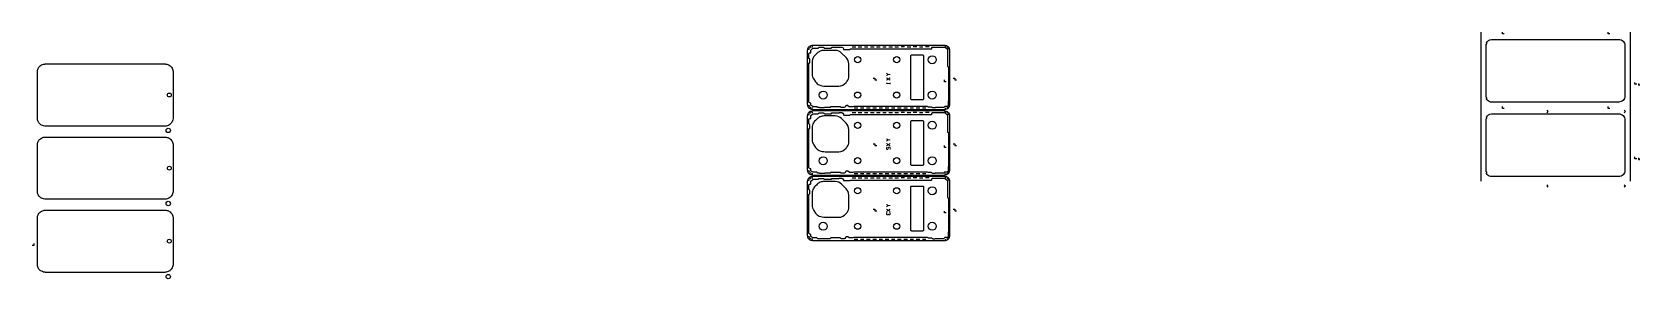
# Model space of a CAD drawing. Header units: millimetres. Extents: x 3604 to 5419, y 1411 to 1690.
import ezdxf

# ---------------------------------------------------------------- set-up
doc = ezdxf.new("R2010")
doc.units = ezdxf.units.MM
for name, color, linetype, lineweight in [('D201', 1, 'Continuous', 25), ('D202', 5, 'Continuous', 25), ('D203', 3, 'Continuous', 25), ('D401', 1, 'Continuous', 25), ('D402', 5, 'Continuous', 25), ('D403', 3, 'Continuous', 25), ('D601', 1, 'Continuous', 25), ('D602', 5, 'Continuous', 25)]:
    doc.layers.add(name, color=color, linetype=linetype, lineweight=lineweight)

msp = doc.modelspace()

# ---------------------------------------------------------------- linework, layer by layer
at = {"layer": 'D201', "color": 3, "linetype": 'Continuous'}
for centre, radius in [((3759, 1619), 2.17), ((3757.8, 1579), 2.52), ((3759, 1536.4), 2.17), ((3757.8, 1496.4), 2.52), ((3759, 1453.9), 2.17), ((3757.8, 1413.9), 2.52)]:
    msp.add_circle(centre, radius, dxfattribs=at)
at = {"layer": 'D202', "color": 3, "linetype": 'Continuous'}
for points in [[(3747.9, 1583.8), (3619.1, 1583.8, -0.037548), (3618.4, 1583.9, -0.05737), (3615.7, 1584.6, -0.055097), (3613.9, 1585.5, -0.057105), (3612.5, 1586.7, -0.132634), (3610.6, 1589.9), (3610.3, 1590.8), (3610.3, 1647.1), (3610.6, 1648, -0.132619), (3612.5, 1651.2, -0.086301), (3614.8, 1652.9, -0.054957), (3616.9, 1653.7, -0.028563), (3618.4, 1654, -0.037544), (3619.1, 1654.1), (3753.7, 1654.1, -0.019601), (3754.1, 1654.1, -0.004228), (3754.4, 1654.1, -0.007205), (3754.8, 1654, -0.012276), (3755.5, 1653.9, -0.040572), (3757.2, 1653.5, -0.046727), (3758.8, 1652.7, -0.073186), (3760.8, 1651.2, -0.062683), (3762.1, 1649.4, -0.059546), (3763, 1647.1, -0.017794), (3763.2, 1646.3, -0.049115), (3763.3, 1645.4), (3763.3, 1592.5), (3763.3, 1592.4)], [(3747.9, 1501.3), (3619.1, 1501.3, -0.037548), (3618.4, 1501.3, -0.05737), (3615.7, 1502, -0.055097), (3613.9, 1503, -0.057105), (3612.5, 1504.2, -0.132634), (3610.6, 1507.4), (3610.3, 1508.3), (3610.3, 1564.5), (3610.6, 1565.5, -0.132619), (3612.5, 1568.6, -0.086301), (3614.8, 1570.4, -0.054957), (3616.9, 1571.2, -0.028563), (3618.4, 1571.5, -0.037544), (3619.1, 1571.5), (3753.7, 1571.5, -0.019601), (3754.1, 1571.5, -0.004228), (3754.4, 1571.5, -0.007205), (3754.8, 1571.5, -0.012276), (3755.5, 1571.4, -0.040572), (3757.2, 1570.9, -0.046727), (3758.8, 1570.2, -0.073186), (3760.8, 1568.6, -0.062683), (3762.1, 1566.8, -0.059546), (3763, 1564.6, -0.017794), (3763.2, 1563.8, -0.049115), (3763.3, 1562.8), (3763.3, 1510), (3763.3, 1509.8)], [(3747.9, 1418.7), (3619.1, 1418.7, -0.037548), (3618.4, 1418.8, -0.05737), (3615.7, 1419.5, -0.055097), (3613.9, 1420.4, -0.057105), (3612.5, 1421.6, -0.132634), (3610.6, 1424.8), (3610.3, 1425.7), (3610.3, 1482), (3610.6, 1482.9, -0.132619), (3612.5, 1486.1, -0.086301), (3614.8, 1487.8, -0.054957), (3616.9, 1488.6, -0.028563), (3618.4, 1488.9, -0.037544), (3619.1, 1489), (3753.7, 1489, -0.019601), (3754.1, 1489, -0.004228), (3754.4, 1489, -0.007205), (3754.8, 1488.9, -0.012276), (3755.5, 1488.8, -0.040572), (3757.2, 1488.4, -0.046727), (3758.8, 1487.6, -0.073186), (3760.8, 1486.1, -0.062683), (3762.1, 1484.3, -0.059546), (3763, 1482, -0.017794), (3763.2, 1481.2, -0.049115), (3763.3, 1480.3), (3763.3, 1427.4), (3763.3, 1427.3)]]:
    msp.add_lwpolyline(points, format="xyb", dxfattribs=at)
at = {"layer": 'D202', "color": 3}
msp.add_lwpolyline([(3606.2, 1451.1), (3606.2, 1449.1), (3604.2, 1449.1)], dxfattribs=at)
at = {"layer": 'D203', "color": 3, "linetype": 'Continuous'}
for points in [[(3763.3, 1592.4, -0.066545), (3762.7, 1589.9, -0.062725), (3761.6, 1587.8, -0.086462), (3759.5, 1585.7, -0.059371), (3757.6, 1584.6, -0.052495), (3755.5, 1584, -0.024171), (3754.1, 1583.8, -0.019604), (3753.7, 1583.8), (3750.4, 1583.8), (3747.9, 1583.8)], [(3763.3, 1509.8, -0.066545), (3762.7, 1507.3, -0.062725), (3761.6, 1505.2, -0.086462), (3759.5, 1503.1, -0.059371), (3757.6, 1502.1, -0.052495), (3755.5, 1501.5, -0.024171), (3754.1, 1501.3, -0.019604), (3753.7, 1501.3), (3750.4, 1501.3), (3747.9, 1501.3)], [(3763.3, 1427.3, -0.066545), (3762.7, 1424.8, -0.062725), (3761.6, 1422.7, -0.086462), (3759.5, 1420.6, -0.059371), (3757.6, 1419.5, -0.052495), (3755.5, 1418.9, -0.024171), (3754.1, 1418.7, -0.019604), (3753.7, 1418.7), (3750.4, 1418.7), (3747.9, 1418.7)]]:
    msp.add_lwpolyline(points, format="xyb", dxfattribs=at)
at = {"layer": 'D401', "color": 3}
for points in [[(4488.4, 1633.8, 0.140212), (4492.5, 1630.4, 0.101021), (4499.3, 1629), (4514.5, 1629, 0.232428), (4522.8, 1633.2, 0.018852), (4523.8, 1634.5, 0.158845), (4525.8, 1640.5), (4525.8, 1654.1, 0.198912), (4522.8, 1661.4), (4517.7, 1666.4, 0.198912), (4510.5, 1669.4), (4497.6, 1669.4, 0.100245), (4493.6, 1668.6, 0.069191), (4491, 1667, 0.024477), (4489.2, 1665.5, 0.030781), (4487.2, 1663.4, 0.038256), (4485.9, 1661.6, 0.136381), (4484.4, 1656.3), (4484.4, 1642.7, 0.153915), (4486.3, 1636.8)], [(4609.4, 1663.9), (4596.4, 1663.9, 0.414214), (4595.4, 1662.9), (4595.4, 1614.9, 0.414214), (4596.4, 1613.9), (4609.4, 1613.9, 0.414214), (4610.4, 1614.9), (4610.4, 1662.9, 0.414214)], [(4488.4, 1559.7, 0.140212), (4492.5, 1556.3, 0.101021), (4499.3, 1555), (4514.5, 1555, 0.232428), (4522.8, 1559.1, 0.018852), (4523.8, 1560.4, 0.158845), (4525.8, 1566.4), (4525.8, 1580, 0.198912), (4522.8, 1587.3), (4517.7, 1592.3, 0.198912), (4510.5, 1595.3), (4497.6, 1595.3, 0.100245), (4493.6, 1594.5, 0.069191), (4491, 1592.9, 0.024477), (4489.2, 1591.4, 0.030781), (4487.2, 1589.3, 0.038256), (4485.9, 1587.5, 0.136381), (4484.4, 1582.2), (4484.4, 1568.6, 0.153915), (4486.3, 1562.7)], [(4609.4, 1589.9), (4596.4, 1589.9, 0.414214), (4595.4, 1588.8), (4595.4, 1540.8, 0.414214), (4596.4, 1539.8), (4609.4, 1539.8, 0.414214), (4610.4, 1540.8), (4610.4, 1588.8, 0.414214)], [(4488.4, 1485.6, 0.140212), (4492.5, 1482.3, 0.101021), (4499.3, 1480.9), (4514.5, 1480.9, 0.232428), (4522.8, 1485, 0.018852), (4523.8, 1486.3, 0.158845), (4525.8, 1492.4), (4525.8, 1506, 0.198912), (4522.8, 1513.2), (4517.7, 1518.2, 0.198912), (4510.5, 1521.2), (4497.6, 1521.2, 0.100245), (4493.6, 1520.4, 0.069191), (4491, 1518.9, 0.024477), (4489.2, 1517.3, 0.030781), (4487.2, 1515.2, 0.038256), (4485.9, 1513.4, 0.136381), (4484.4, 1508.2), (4484.4, 1494.5, 0.153915), (4486.3, 1488.6)], [(4609.4, 1515.8), (4596.4, 1515.8, 0.414214), (4595.4, 1514.8), (4595.4, 1466.8, 0.414214), (4596.4, 1465.7), (4609.4, 1465.7, 0.414214), (4610.4, 1466.8), (4610.4, 1514.8, 0.414214)]]:
    msp.add_lwpolyline(points, format="xyb", close=True, dxfattribs=at)
for centre, radius in [((4535.9, 1658.9), 3.5), ((4579.9, 1658.9), 3.5), ((4619.9, 1658.9), 4.5), ((4496.9, 1618.9), 4.5), ((4535.9, 1618.9), 3.5), ((4579.9, 1618.9), 3.5), ((4619.9, 1618.9), 4.5), ((4535.9, 1584.8), 3.5), ((4579.9, 1584.8), 3.5), ((4619.9, 1584.8), 4.5), ((4496.9, 1544.8), 4.5), ((4535.9, 1544.8), 3.5), ((4579.9, 1544.8), 3.5), ((4619.9, 1544.8), 4.5), ((4535.9, 1510.8), 3.5), ((4579.9, 1510.8), 3.5), ((4619.9, 1510.8), 4.5), ((4496.9, 1470.8), 4.5), ((4535.9, 1470.8), 3.5), ((4579.9, 1470.8), 3.5), ((4619.9, 1470.8), 4.5)]:
    msp.add_circle(centre, radius, dxfattribs=at)
at = {"layer": 'D402', "color": 3}
for p, q in [((4529.6, 1673.4), (4533.6, 1673.4)), ((4536.5, 1673.4), (4540.5, 1673.4)), ((4543.4, 1673.4), (4547.4, 1673.4)), ((4550.3, 1673.4), (4554.3, 1673.4)), ((4557.2, 1673.4), (4561.2, 1673.4)), ((4564.1, 1673.4), (4568.1, 1673.4)), ((4571, 1673.4), (4575, 1673.4)), ((4577.9, 1673.4), (4581.9, 1673.4)), ((4588.8, 1673.4), (4584.8, 1673.4)), ((4591.7, 1673.4), (4595.7, 1673.4)), ((4602.6, 1673.4), (4598.6, 1673.4)), ((4605.5, 1673.4), (4609.5, 1673.4)), ((4616.4, 1673.4), (4612.4, 1673.4)), ((4529.6, 1599.3), (4533.6, 1599.3)), ((4531.9, 1604.4), (4535.9, 1604.4)), ((4536.5, 1599.3), (4540.5, 1599.3)), ((4538.9, 1604.4), (4542.9, 1604.4)), ((4543.4, 1599.3), (4547.4, 1599.3)), ((4545.9, 1604.4), (4549.9, 1604.4)), ((4550.3, 1599.3), (4554.3, 1599.3)), ((4552.9, 1604.4), (4556.9, 1604.4)), ((4557.2, 1599.3), (4561.2, 1599.3)), ((4559.9, 1604.4), (4563.9, 1604.4)), ((4564.1, 1599.3), (4568.1, 1599.3)), ((4566.9, 1604.4), (4570.9, 1604.4)), ((4571, 1599.3), (4575, 1599.3)), ((4573.9, 1604.4), (4577.9, 1604.4)), ((4577.9, 1599.3), (4581.9, 1599.3)), ((4580.9, 1604.4), (4584.9, 1604.4)), ((4588.8, 1599.3), (4584.8, 1599.3)), ((4587.9, 1604.4), (4591.9, 1604.4)), ((4591.7, 1599.3), (4595.7, 1599.3)), ((4594.9, 1604.4), (4598.9, 1604.4)), ((4602.6, 1599.3), (4598.6, 1599.3)), ((4601.9, 1604.4), (4605.9, 1604.4)), ((4605.5, 1599.3), (4609.5, 1599.3)), ((4608.9, 1604.4), (4612.9, 1604.4)), ((4616.4, 1599.3), (4612.4, 1599.3)), ((4529.6, 1525.3), (4533.6, 1525.3)), ((4531.9, 1530.3), (4535.9, 1530.3)), ((4536.5, 1525.3), (4540.5, 1525.3)), ((4538.9, 1530.3), (4542.9, 1530.3)), ((4543.4, 1525.3), (4547.4, 1525.3)), ((4545.9, 1530.3), (4549.9, 1530.3)), ((4550.3, 1525.3), (4554.3, 1525.3)), ((4552.9, 1530.3), (4556.9, 1530.3)), ((4557.2, 1525.3), (4561.2, 1525.3)), ((4559.9, 1530.3), (4563.9, 1530.3)), ((4564.1, 1525.3), (4568.1, 1525.3)), ((4566.9, 1530.3), (4570.9, 1530.3)), ((4571, 1525.3), (4575, 1525.3)), ((4573.9, 1530.3), (4577.9, 1530.3)), ((4577.9, 1525.3), (4581.9, 1525.3)), ((4580.9, 1530.3), (4584.9, 1530.3)), ((4588.8, 1525.3), (4584.8, 1525.3)), ((4587.9, 1530.3), (4591.9, 1530.3)), ((4591.7, 1525.3), (4595.7, 1525.3)), ((4594.9, 1530.3), (4598.9, 1530.3)), ((4602.6, 1525.3), (4598.6, 1525.3)), ((4601.9, 1530.3), (4605.9, 1530.3)), ((4605.5, 1525.3), (4609.5, 1525.3)), ((4608.9, 1530.3), (4612.9, 1530.3)), ((4616.4, 1525.3), (4612.4, 1525.3)), ((4531.9, 1456.2), (4535.9, 1456.2)), ((4538.9, 1456.2), (4542.9, 1456.2)), ((4545.9, 1456.2), (4549.9, 1456.2)), ((4552.9, 1456.2), (4556.9, 1456.2)), ((4559.9, 1456.2), (4563.9, 1456.2)), ((4566.9, 1456.2), (4570.9, 1456.2)), ((4573.9, 1456.2), (4577.9, 1456.2)), ((4580.9, 1456.2), (4584.9, 1456.2)), ((4587.9, 1456.2), (4591.9, 1456.2)), ((4594.9, 1456.2), (4598.9, 1456.2)), ((4601.9, 1456.2), (4605.9, 1456.2)), ((4608.9, 1456.2), (4612.9, 1456.2))]:
    msp.add_line(p, q, dxfattribs=at)
for points in [[(4639.9, 1666.2), (4639.9, 1669.2, 0.104475), (4639.3, 1671.8, 0.082244), (4638.4, 1673, 0.108731), (4636, 1674.6, 0.054654), (4634.2, 1675, 0.035662), (4632.9, 1675.1), (4575.2, 1675.1), (4541.9, 1675.1), (4501.3, 1675.1), (4485.9, 1675.1, 0.115796), (4482.1, 1674.3, 0.107459), (4480.1, 1672.7, 0.096255), (4479.2, 1671.1, 0.068736), (4479, 1669.1), (4479, 1608.9, 0.07333), (4479.2, 1606.8, 0.085486), (4480, 1605.3, 0.07961), (4481.1, 1604.2, 0.060952), (4482.7, 1603.3, 0.029199), (4483.6, 1603, 0.065284), (4485.9, 1602.7), (4492.3, 1602.7), (4519.1, 1602.7), (4529.9, 1602.7), (4553.4, 1602.7), (4573, 1602.7), (4591.9, 1602.7), (4612.6, 1602.7), (4624.5, 1602.7), (4630.7, 1602.7), (4632.9, 1602.7, 0.13374), (4637.2, 1603.9, 0.118618), (4639, 1605.5, 0.073857), (4639.6, 1606.9, 0.064896), (4639.9, 1608.7), (4639.9, 1657.6)], [(4639.9, 1592.1), (4639.9, 1595.1, 0.104475), (4639.3, 1597.7, 0.082244), (4638.4, 1599, 0.108731), (4636, 1600.5, 0.054654), (4634.2, 1600.9, 0.035662), (4632.9, 1601), (4575.2, 1601), (4541.9, 1601), (4501.3, 1601), (4485.9, 1601, 0.115796), (4482.1, 1600.2, 0.107459), (4480.1, 1598.6, 0.096255), (4479.2, 1597, 0.068736), (4479, 1595.1), (4479, 1534.8, 0.07333), (4479.2, 1532.7, 0.085486), (4480, 1531.2, 0.07961), (4481.1, 1530.1, 0.060952), (4482.7, 1529.2, 0.029199), (4483.6, 1528.9, 0.065284), (4485.9, 1528.6), (4492.3, 1528.6), (4519.1, 1528.6), (4529.9, 1528.6), (4553.4, 1528.6), (4573, 1528.6), (4591.9, 1528.6), (4612.6, 1528.6), (4624.5, 1528.6), (4630.7, 1528.6), (4632.9, 1528.6, 0.13374), (4637.2, 1529.8, 0.118618), (4639, 1531.4, 0.073857), (4639.6, 1532.8, 0.064896), (4639.9, 1534.6), (4639.9, 1583.5)], [(4639.9, 1518.1), (4639.9, 1521, 0.104475), (4639.3, 1523.6, 0.082244), (4638.4, 1524.9, 0.108731), (4636, 1526.4, 0.054654), (4634.2, 1526.9, 0.035662), (4632.9, 1526.9), (4575.2, 1526.9), (4541.9, 1526.9), (4501.3, 1526.9), (4485.9, 1526.9, 0.115796), (4482.1, 1526.1, 0.107459), (4480.1, 1524.5, 0.096255), (4479.2, 1522.9, 0.068736), (4479, 1521), (4479, 1460.7, 0.07333), (4479.2, 1458.6, 0.085486), (4480, 1457.1, 0.07961), (4481.1, 1456, 0.060952), (4482.7, 1455.2, 0.029199), (4483.6, 1454.9, 0.065284), (4485.9, 1454.6), (4492.3, 1454.6), (4519.1, 1454.6), (4529.9, 1454.6), (4553.4, 1454.6), (4573, 1454.6), (4591.9, 1454.6), (4612.6, 1454.6), (4624.5, 1454.6), (4630.7, 1454.6), (4632.9, 1454.6, 0.13374), (4637.2, 1455.7, 0.118618), (4639, 1457.3, 0.073857), (4639.6, 1458.7, 0.064896), (4639.9, 1460.5), (4639.9, 1509.4)]]:
    msp.add_lwpolyline(points, format="xyb", dxfattribs=at)
for points in [[(4643.4, 1638.1), (4645.4, 1638.1), (4645.4, 1636.1), (4647.4, 1636.1)], [(4643.4, 1564), (4645.4, 1564), (4645.4, 1562), (4647.4, 1562)], [(4643.4, 1490), (4645.4, 1490), (4645.4, 1488), (4647.4, 1488)]]:
    msp.add_lwpolyline(points, dxfattribs=at)
for points, knots in [([(4480.6, 1670.1), (4480.6, 1670.4), (4480.7, 1670.7), (4480.9, 1671.1), (4480.9, 1671.3), (4481, 1671.5)], [0, 0, 0, 0, 0.540662, 0.540662, 1, 1, 1, 1]), ([(4482.9, 1672.9), (4482.7, 1672.9), (4482.5, 1672.8), (4482.2, 1672.6), (4481.9, 1672.5), (4481.8, 1672.3), (4481.7, 1672.3), (4481.6, 1672.2)], [0, 0, 0, 0, 0.264843, 0.515657, 0.758174, 0.878687, 1, 1, 1, 1]), ([(4485.2, 1673.4), (4485, 1673.4), (4484.6, 1673.3), (4484.1, 1673.3), (4483.7, 1673.2)], [0, 0, 0, 0, 0.265916, 1, 1, 1, 1]), ([(4635.4, 1673.7), (4635.4, 1673.7), (4635.3, 1673.8), (4635, 1673.8), (4634.5, 1673.9), (4634.2, 1673.9), (4634, 1673.9), (4634, 1673.9)], [0, 0, 0, 0, 0.023789, 0.31776, 0.637567, 0.987204, 1, 1, 1, 1]), ([(4637.5, 1672.7), (4637.5, 1672.7), (4637.4, 1672.8), (4637.3, 1672.9), (4637.1, 1673), (4636.9, 1673.1), (4636.8, 1673.2), (4636.6, 1673.3), (4636.4, 1673.4), (4636.4, 1673.4)], [0, 0, 0, 0, 0.10072, 0.239348, 0.382143, 0.530505, 0.685944, 0.849921, 1, 1, 1, 1]), ([(4638.8, 1670.7), (4638.7, 1670.9), (4638.7, 1671.1), (4638.5, 1671.4), (4638.4, 1671.6), (4638.3, 1671.8), (4638.2, 1671.9), (4638.2, 1671.9)], [0, 0, 0, 0, 0.440815, 0.440815, 0.88163, 0.88163, 1, 1, 1, 1]), ([(4480.6, 1607.7), (4480.6, 1607.4), (4480.7, 1607.1), (4480.9, 1606.7), (4480.9, 1606.5), (4481, 1606.4)], [0, 0, 0, 0, 0.583544, 0.583544, 1, 1, 1, 1]), ([(4480.6, 1596.1), (4480.6, 1596.3), (4480.7, 1596.6), (4480.9, 1597), (4480.9, 1597.2), (4481, 1597.4)], [0, 0, 0, 0, 0.540662, 0.540662, 1, 1, 1, 1]), ([(4481.6, 1605.6), (4481.7, 1605.6), (4481.9, 1605.4), (4482.3, 1605.2), (4482.6, 1605), (4482.9, 1604.9)], [0, 0, 0, 0, 0.247658, 0.49555, 1, 1, 1, 1]), ([(4482.9, 1598.8), (4482.7, 1598.8), (4482.5, 1598.7), (4482.2, 1598.5), (4481.9, 1598.4), (4481.8, 1598.2), (4481.7, 1598.2), (4481.6, 1598.1)], [0, 0, 0, 0, 0.264843, 0.515657, 0.758174, 0.878687, 1, 1, 1, 1]), ([(4483.7, 1604.7), (4483.8, 1604.7), (4483.9, 1604.6), (4484.2, 1604.6), (4484.6, 1604.5), (4484.9, 1604.5), (4485.1, 1604.5), (4485.2, 1604.5)], [0, 0, 0, 0, 0.090047, 0.345267, 0.613497, 0.893356, 1, 1, 1, 1]), ([(4485.2, 1599.3), (4485, 1599.3), (4484.6, 1599.2), (4484.1, 1599.2), (4483.7, 1599.1)], [0, 0, 0, 0, 0.265916, 1, 1, 1, 1]), ([(4634, 1603.9), (4634.2, 1603.9), (4634.4, 1603.9), (4634.8, 1604), (4635.1, 1604), (4635.3, 1604.1), (4635.4, 1604.1)], [0, 0, 0, 0, 0.271335, 0.528449, 0.771366, 1, 1, 1, 1]), ([(4635.4, 1599.6), (4635.4, 1599.6), (4635.3, 1599.7), (4635, 1599.7), (4634.5, 1599.8), (4634.2, 1599.8), (4634, 1599.9), (4634, 1599.9)], [0, 0, 0, 0, 0.023789, 0.31776, 0.637567, 0.987204, 1, 1, 1, 1]), ([(4636.4, 1604.4), (4636.5, 1604.5), (4636.7, 1604.6), (4637, 1604.8), (4637.3, 1604.9), (4637.4, 1605.1), (4637.5, 1605.1)], [0, 0, 0, 0, 0.275833, 0.531695, 0.771795, 1, 1, 1, 1]), ([(4637.5, 1598.6), (4637.5, 1598.7), (4637.4, 1598.7), (4637.3, 1598.8), (4637.1, 1598.9), (4636.9, 1599), (4636.8, 1599.1), (4636.6, 1599.2), (4636.4, 1599.3), (4636.4, 1599.3)], [0, 0, 0, 0, 0.10072, 0.239348, 0.382143, 0.530505, 0.685944, 0.849921, 1, 1, 1, 1]), ([(4638.2, 1605.9), (4638.4, 1606.1), (4638.5, 1606.3), (4638.7, 1606.8), (4638.7, 1607), (4638.8, 1607.2)], [0, 0, 0, 0, 0.548674, 0.548674, 1, 1, 1, 1]), ([(4638.8, 1596.6), (4638.7, 1596.8), (4638.7, 1597), (4638.5, 1597.4), (4638.4, 1597.5), (4638.3, 1597.8), (4638.2, 1597.8), (4638.2, 1597.8)], [0, 0, 0, 0, 0.440815, 0.440815, 0.88163, 0.88163, 1, 1, 1, 1]), ([(4480.6, 1533.6), (4480.6, 1533.3), (4480.7, 1533.1), (4480.9, 1532.6), (4480.9, 1532.4), (4481, 1532.3)], [0, 0, 0, 0, 0.583544, 0.583544, 1, 1, 1, 1]), ([(4481.6, 1531.5), (4481.7, 1531.5), (4481.9, 1531.3), (4482.3, 1531.1), (4482.6, 1530.9), (4482.9, 1530.8)], [0, 0, 0, 0, 0.247658, 0.49555, 1, 1, 1, 1]), ([(4482.9, 1524.8), (4482.7, 1524.7), (4482.5, 1524.6), (4482.2, 1524.5), (4481.9, 1524.3), (4481.8, 1524.2), (4481.7, 1524.1), (4481.6, 1524)], [0, 0, 0, 0, 0.264843, 0.515657, 0.758174, 0.878687, 1, 1, 1, 1]), ([(4483.7, 1530.6), (4483.8, 1530.6), (4483.9, 1530.5), (4484.2, 1530.5), (4484.6, 1530.4), (4484.9, 1530.4), (4485.1, 1530.4), (4485.2, 1530.4)], [0, 0, 0, 0, 0.090047, 0.345267, 0.613497, 0.893356, 1, 1, 1, 1]), ([(4485.2, 1525.2), (4485, 1525.2), (4484.6, 1525.2), (4484.1, 1525.1), (4483.7, 1525)], [0, 0, 0, 0, 0.265916, 1, 1, 1, 1]), ([(4634, 1529.8), (4634.2, 1529.8), (4634.4, 1529.8), (4634.8, 1529.9), (4635.1, 1529.9), (4635.3, 1530), (4635.4, 1530)], [0, 0, 0, 0, 0.271335, 0.528449, 0.771366, 1, 1, 1, 1]), ([(4635.4, 1525.6), (4635.4, 1525.6), (4635.3, 1525.6), (4635, 1525.6), (4634.5, 1525.7), (4634.2, 1525.8), (4634, 1525.8), (4634, 1525.8)], [0, 0, 0, 0, 0.023789, 0.31776, 0.637567, 0.987204, 1, 1, 1, 1]), ([(4636.4, 1530.3), (4636.5, 1530.4), (4636.7, 1530.5), (4637, 1530.7), (4637.3, 1530.8), (4637.4, 1531), (4637.5, 1531)], [0, 0, 0, 0, 0.275833, 0.531695, 0.771795, 1, 1, 1, 1]), ([(4637.5, 1524.5), (4637.5, 1524.6), (4637.4, 1524.6), (4637.3, 1524.7), (4637.1, 1524.9), (4636.9, 1525), (4636.8, 1525.1), (4636.6, 1525.2), (4636.4, 1525.2), (4636.4, 1525.2)], [0, 0, 0, 0, 0.10072, 0.239348, 0.382143, 0.530505, 0.685944, 0.849921, 1, 1, 1, 1]), ([(4638.2, 1531.8), (4638.4, 1532), (4638.5, 1532.3), (4638.7, 1532.7), (4638.7, 1532.9), (4638.8, 1533.1)], [0, 0, 0, 0, 0.548674, 0.548674, 1, 1, 1, 1]), ([(4480.6, 1522), (4480.6, 1522.2), (4480.7, 1522.5), (4480.9, 1522.9), (4480.9, 1523.1), (4481, 1523.3)], [0, 0, 0, 0, 0.540662, 0.540662, 1, 1, 1, 1]), ([(4638.8, 1522.5), (4638.7, 1522.7), (4638.7, 1522.9), (4638.5, 1523.3), (4638.4, 1523.5), (4638.3, 1523.7), (4638.2, 1523.7), (4638.2, 1523.8)], [0, 0, 0, 0, 0.440815, 0.440815, 0.88163, 0.88163, 1, 1, 1, 1]), ([(4480.6, 1459.5), (4480.6, 1459.2), (4480.7, 1459), (4480.9, 1458.5), (4480.9, 1458.4), (4481, 1458.2)], [0, 0, 0, 0, 0.583544, 0.583544, 1, 1, 1, 1]), ([(4481.6, 1457.5), (4481.7, 1457.4), (4481.9, 1457.2), (4482.3, 1457), (4482.6, 1456.8), (4482.9, 1456.8)], [0, 0, 0, 0, 0.247658, 0.49555, 1, 1, 1, 1]), ([(4483.7, 1456.5), (4483.8, 1456.5), (4483.9, 1456.5), (4484.2, 1456.4), (4484.6, 1456.4), (4484.9, 1456.3), (4485.1, 1456.3), (4485.2, 1456.3)], [0, 0, 0, 0, 0.090047, 0.345267, 0.613497, 0.893356, 1, 1, 1, 1]), ([(4634, 1455.7), (4634.2, 1455.7), (4634.4, 1455.7), (4634.8, 1455.8), (4635.1, 1455.9), (4635.3, 1455.9), (4635.4, 1455.9)], [0, 0, 0, 0, 0.271335, 0.528449, 0.771366, 1, 1, 1, 1]), ([(4636.4, 1456.3), (4636.5, 1456.3), (4636.7, 1456.4), (4637, 1456.6), (4637.3, 1456.8), (4637.4, 1456.9), (4637.5, 1457)], [0, 0, 0, 0, 0.275833, 0.531695, 0.771795, 1, 1, 1, 1]), ([(4638.2, 1457.8), (4638.4, 1458), (4638.5, 1458.2), (4638.7, 1458.6), (4638.7, 1458.8), (4638.8, 1459)], [0, 0, 0, 0, 0.548674, 0.548674, 1, 1, 1, 1])]:
    msp.add_open_spline(points, degree=3, knots=knots, dxfattribs=at)
at = {"layer": 'D403', "color": 3}
for p, q in [((4639.9, 1657.6), (4639.9, 1666.2)), ((4639.9, 1583.5), (4639.9, 1592.1)), ((4639.9, 1509.4), (4639.9, 1518.1))]:
    msp.add_line(p, q, dxfattribs=at)
for points in [[(4629.4, 1604.8), (4623.7, 1604.8, 0.176793), (4623.3, 1604.7, -0.175648), (4622.7, 1604.5), (4621.1, 1604.5, -0.2069), (4620, 1605, 0.265351), (4618.7, 1605.4, -0.056522), (4618.6, 1605.3), (4615.9, 1605.3, -0.193631), (4615.2, 1605.6, 0.193318), (4613.9, 1606.1), (4531.7, 1606.1, 0.068801), (4531.5, 1606.1), (4530.2, 1605.7, -0.068733), (4529.9, 1605.7), (4526.7, 1605.7, -0.162513), (4526.2, 1605.8), (4524.8, 1606.9, 0.15397), (4524.5, 1607), (4523.4, 1607, 0.130806), (4523.1, 1606.9, -0.00234), (4522.9, 1606.8, -0.12122), (4522.6, 1606.7, 0.365118), (4521.9, 1606, -0.373079), (4520.5, 1604.8), (4517.4, 1604.8, -0.196703), (4516.9, 1605.1), (4516.3, 1605.6, 0.195696), (4516, 1605.7), (4505.5, 1605.7, 0.384333), (4505, 1605.3, -0.384107), (4504.5, 1604.8), (4498.6, 1604.8, 0.182374), (4498.3, 1604.7, -0.181867), (4497.9, 1604.6), (4493.2, 1604.6, -0.180315), (4492.9, 1604.7, 0.181087), (4492.6, 1604.8), (4490.8, 1604.8, -0.373165), (4490.3, 1605.3, 0.373601), (4489.7, 1605.8), (4487.1, 1605.8), (4485.8, 1605.8, -0.126234), (4485.5, 1605.9), (4483.4, 1607, -0.267099), (4483.1, 1607.6), (4483.1, 1609.3, 0.291462), (4482.8, 1609.8, 0.000019), (4481.1, 1610.5, -0.291485), (4480.8, 1611.1), (4480.8, 1654.9, -0.414213), (4481.3, 1655.4), (4481.6, 1655.4, 0.414216), (4481.9, 1655.7), (4481.9, 1659.4, 0.453814), (4481.5, 1659.8, -0.019392), (4481.4, 1659.8, -0.414212), (4480.8, 1660.4), (4480.8, 1665.7, -0.41421), (4481.7, 1666.5), (4482.5, 1666.5, 0.395411), (4483.1, 1667.1), (4483.1, 1669.8, -0.222089), (4483.3, 1670.2), (4485.2, 1671.9, -0.173687), (4485.7, 1672), (4487.1, 1672), (4491.2, 1672, 0.345922), (4491.6, 1672.4, -0.345447), (4492.4, 1673), (4496.9, 1673, -0.196881), (4497.4, 1672.8), (4498, 1672.2, 0.195789), (4498.4, 1672), (4505.8, 1672, 0.399037), (4506.3, 1672.5, -0.398624), (4506.8, 1672.9), (4514.5, 1672.9, 0.17234), (4514.9, 1673.1, -0.172498), (4515.2, 1673.2), (4517.8, 1673.2, -0.413412), (4519.7, 1671.3), (4519.7, 1671, 0.413731), (4520.3, 1670.4), (4527, 1670.4, 0.365371), (4527.5, 1670.8, -0.36576), (4527.9, 1671.2), (4619.1, 1671.2, 0.413689), (4619.6, 1671.7), (4619.6, 1672.7, -0.412825), (4620.1, 1673.2), (4629.4, 1673.2), (4634.2, 1673.2, -0.194552), (4634.7, 1673), (4637.2, 1670.6, -0.191616), (4637.3, 1670.3), (4637.3, 1651.4, 0.414214), (4637.6, 1651.1), (4637.7, 1651.1, -0.414214), (4638.2, 1650.6), (4638.2, 1630.6, 0.079557), (4638.2, 1630.3, -0.079557), (4638.3, 1630), (4638.3, 1613, -0.127009), (4638.2, 1612.5, 0.127012), (4638, 1612.1), (4638, 1607.7, -0.199888), (4637.8, 1607), (4637.2, 1606.4, -0.197195), (4636.4, 1606.1), (4634.6, 1606.1, 0.195629), (4633.9, 1605.8), (4633, 1605, -0.19574), (4632.7, 1604.8)], [(4629.4, 1530.8), (4623.7, 1530.8, 0.176793), (4623.3, 1530.6, -0.175648), (4622.7, 1530.4), (4621.1, 1530.4, -0.2069), (4620, 1530.9, 0.265351), (4618.7, 1531.3, -0.056522), (4618.6, 1531.3), (4615.9, 1531.3, -0.193631), (4615.2, 1531.5, 0.193318), (4613.9, 1532), (4531.7, 1532, 0.068801), (4531.5, 1532), (4530.2, 1531.6, -0.068733), (4529.9, 1531.6), (4526.7, 1531.6, -0.162513), (4526.2, 1531.8), (4524.8, 1532.8, 0.15397), (4524.5, 1532.9), (4523.4, 1532.9, 0.130806), (4523.1, 1532.9, -0.00234), (4522.9, 1532.7, -0.12122), (4522.6, 1532.6, 0.365118), (4521.9, 1532, -0.373079), (4520.5, 1530.8), (4517.4, 1530.8, -0.196703), (4516.9, 1531), (4516.3, 1531.5, 0.195696), (4516, 1531.6), (4505.5, 1531.6, 0.384333), (4505, 1531.2, -0.384107), (4504.5, 1530.8), (4498.6, 1530.8, 0.182374), (4498.3, 1530.6, -0.181867), (4497.9, 1530.5), (4493.2, 1530.5, -0.180315), (4492.9, 1530.6, 0.181087), (4492.6, 1530.8), (4490.8, 1530.8, -0.373165), (4490.3, 1531.2, 0.373601), (4489.7, 1531.7), (4487.1, 1531.7), (4485.8, 1531.7, -0.126234), (4485.5, 1531.8), (4483.4, 1533, -0.267099), (4483.1, 1533.5), (4483.1, 1535.2, 0.291462), (4482.8, 1535.7, 0.000019), (4481.1, 1536.5, -0.291485), (4480.8, 1537), (4480.8, 1580.8, -0.414213), (4481.3, 1581.3), (4481.6, 1581.3, 0.414216), (4481.9, 1581.6), (4481.9, 1585.3, 0.453814), (4481.5, 1585.7, -0.019392), (4481.4, 1585.7, -0.414212), (4480.8, 1586.3), (4480.8, 1591.6, -0.41421), (4481.7, 1592.4), (4482.5, 1592.4, 0.395411), (4483.1, 1593), (4483.1, 1595.7, -0.222089), (4483.3, 1596.1), (4485.2, 1597.8, -0.173687), (4485.7, 1597.9), (4487.1, 1597.9), (4491.2, 1597.9, 0.345922), (4491.6, 1598.3, -0.345447), (4492.4, 1598.9), (4496.9, 1598.9, -0.196881), (4497.4, 1598.7), (4498, 1598.1, 0.195789), (4498.4, 1597.9), (4505.8, 1597.9, 0.399037), (4506.3, 1598.4, -0.398624), (4506.8, 1598.9), (4514.5, 1598.9, 0.17234), (4514.9, 1599, -0.172498), (4515.2, 1599.1), (4517.8, 1599.1, -0.413412), (4519.7, 1597.2), (4519.7, 1596.9, 0.413731), (4520.3, 1596.3), (4527, 1596.3, 0.365371), (4527.5, 1596.8, -0.36576), (4527.9, 1597.1), (4619.1, 1597.1, 0.413689), (4619.6, 1597.6), (4619.6, 1598.6, -0.412825), (4620.1, 1599.1), (4629.4, 1599.1), (4634.2, 1599.1, -0.194552), (4634.7, 1598.9), (4637.2, 1596.5, -0.191616), (4637.3, 1596.2), (4637.3, 1577.3, 0.414214), (4637.6, 1577), (4637.7, 1577, -0.414214), (4638.2, 1576.5), (4638.2, 1556.5, 0.079557), (4638.2, 1556.2, -0.079557), (4638.3, 1555.9), (4638.3, 1538.9, -0.127009), (4638.2, 1538.4, 0.127012), (4638, 1538), (4638, 1533.6, -0.199888), (4637.8, 1532.9), (4637.2, 1532.3, -0.197195), (4636.4, 1532), (4634.6, 1532, 0.195629), (4633.9, 1531.8), (4633, 1530.9, -0.19574), (4632.7, 1530.8)], [(4629.4, 1456.7), (4623.7, 1456.7, 0.176793), (4623.3, 1456.6, -0.175648), (4622.7, 1456.3), (4621.1, 1456.3, -0.2069), (4620, 1456.8, 0.265351), (4618.7, 1457.2, -0.056522), (4618.6, 1457.2), (4615.9, 1457.2, -0.193631), (4615.2, 1457.5, 0.193318), (4613.9, 1458), (4531.7, 1458, 0.068801), (4531.5, 1457.9), (4530.2, 1457.6, -0.068733), (4529.9, 1457.5), (4526.7, 1457.5, -0.162513), (4526.2, 1457.7), (4524.8, 1458.8, 0.15397), (4524.5, 1458.8), (4523.4, 1458.8, 0.130806), (4523.1, 1458.8, -0.00234), (4522.9, 1458.6, -0.12122), (4522.6, 1458.5, 0.365118), (4521.9, 1457.9, -0.373079), (4520.5, 1456.7), (4517.4, 1456.7, -0.196703), (4516.9, 1456.9), (4516.3, 1457.4, 0.195696), (4516, 1457.6), (4505.5, 1457.6, 0.384333), (4505, 1457.1, -0.384107), (4504.5, 1456.7), (4498.6, 1456.7, 0.182374), (4498.3, 1456.6, -0.181867), (4497.9, 1456.4), (4493.2, 1456.4, -0.180315), (4492.9, 1456.6, 0.181087), (4492.6, 1456.7), (4490.8, 1456.7, -0.373165), (4490.3, 1457.1, 0.373601), (4489.7, 1457.6), (4487.1, 1457.6), (4485.8, 1457.6, -0.126234), (4485.5, 1457.7), (4483.4, 1458.9, -0.267099), (4483.1, 1459.4), (4483.1, 1461.2, 0.291462), (4482.8, 1461.6, 0.000019), (4481.1, 1462.4, -0.291485), (4480.8, 1462.9), (4480.8, 1506.8, -0.414213), (4481.3, 1507.3), (4481.6, 1507.3, 0.414216), (4481.9, 1507.6), (4481.9, 1511.2, 0.453814), (4481.5, 1511.6, -0.019392), (4481.4, 1511.6, -0.414212), (4480.8, 1512.2), (4480.8, 1517.5, -0.41421), (4481.7, 1518.4), (4482.5, 1518.4, 0.395411), (4483.1, 1519), (4483.1, 1521.7, -0.222089), (4483.3, 1522), (4485.2, 1523.7, -0.173687), (4485.7, 1523.8), (4487.1, 1523.8), (4491.2, 1523.8, 0.345922), (4491.6, 1524.2, -0.345447), (4492.4, 1524.8), (4496.9, 1524.8, -0.196881), (4497.4, 1524.6), (4498, 1524, 0.195789), (4498.4, 1523.8), (4505.8, 1523.8, 0.399037), (4506.3, 1524.3, -0.398624), (4506.8, 1524.8), (4514.5, 1524.8, 0.17234), (4514.9, 1524.9, -0.172498), (4515.2, 1525), (4517.8, 1525, -0.413412), (4519.7, 1523.1), (4519.7, 1522.8, 0.413731), (4520.3, 1522.3), (4527, 1522.3, 0.365371), (4527.5, 1522.7, -0.36576), (4527.9, 1523), (4619.1, 1523, 0.413689), (4619.6, 1523.5), (4619.6, 1524.5, -0.412825), (4620.1, 1525), (4629.4, 1525), (4634.2, 1525, -0.194552), (4634.7, 1524.8), (4637.2, 1522.4, -0.191616), (4637.3, 1522.1), (4637.3, 1503.3, 0.414214), (4637.6, 1503), (4637.7, 1503, -0.414214), (4638.2, 1502.5), (4638.2, 1482.5, 0.079557), (4638.2, 1482.1, -0.079557), (4638.3, 1481.8), (4638.3, 1464.9, -0.127009), (4638.2, 1464.4, 0.127012), (4638, 1463.9), (4638, 1459.6, -0.199888), (4637.8, 1458.8), (4637.2, 1458.2, -0.197195), (4636.4, 1458), (4634.6, 1458, 0.195629), (4633.9, 1457.7), (4633, 1456.8, -0.19574), (4632.7, 1456.7)]]:
    msp.add_lwpolyline(points, format="xyb", close=True, dxfattribs=at)
for points in [[(4553.3, 1638.1), (4555.3, 1638.1), (4555.3, 1636.1), (4557.3, 1636.1)], [(4635.7, 1634), (4633.7, 1634), (4633.7, 1636)], [(4553.3, 1564), (4555.3, 1564), (4555.3, 1562), (4557.3, 1562)], [(4635.7, 1559.9), (4633.7, 1559.9), (4633.7, 1561.9)], [(4553.3, 1490), (4555.3, 1490), (4555.3, 1488), (4557.3, 1488)], [(4635.7, 1485.8), (4633.7, 1485.8), (4633.7, 1487.8)]]:
    msp.add_lwpolyline(points, dxfattribs=at)
at = {"layer": 'D403', "color": 3, "lineweight": 0}
for points in [[(4568.4, 1643.6), (4570.4, 1642.2), (4572.4, 1642.2)], [(4570.4, 1642.2), (4568.4, 1640.9)], [(4572.4, 1638.3), (4568.4, 1635.7)], [(4568.4, 1638.3), (4572.4, 1635.7)], [(4569, 1632.6), (4568.4, 1631.9)], [(4568.4, 1631.9), (4572.4, 1631.9)], [(4572.4, 1632.6), (4572.4, 1631.2)], [(4568.4, 1569.5), (4570.4, 1568.2), (4572.4, 1568.2)], [(4570.4, 1568.2), (4568.4, 1566.8)], [(4572.4, 1564.3), (4568.4, 1561.6)], [(4568.4, 1564.3), (4572.4, 1561.6)], [(4569, 1560.1), (4568.4, 1559.4)], [(4568.4, 1559.4), (4568.4, 1558.1)], [(4568.4, 1558.1), (4569, 1557.4)], [(4569, 1557.4), (4569.7, 1557.4)], [(4569.7, 1557.4), (4570.4, 1558.1)], [(4570.4, 1559.4), (4571, 1560.1)], [(4570.4, 1558.1), (4570.4, 1559.4)], [(4571, 1560.1), (4572.4, 1560.1)], [(4572.4, 1560.1), (4572.4, 1557.4)], [(4568.4, 1495.4), (4570.4, 1494.1), (4572.4, 1494.1)], [(4570.4, 1494.1), (4568.4, 1492.7)], [(4572.4, 1490.2), (4568.4, 1487.5)], [(4568.4, 1490.2), (4572.4, 1487.5)], [(4569, 1486.3), (4568.4, 1485.6)], [(4568.4, 1485.6), (4568.4, 1484.3)], [(4568.4, 1484.3), (4569, 1483.6)], [(4569, 1483.6), (4569.7, 1483.6)], [(4569.7, 1483.6), (4570.4, 1484.3)], [(4570.4, 1484.3), (4570.4, 1484.9)], [(4570.4, 1484.3), (4571, 1483.6)], [(4571, 1483.6), (4571.7, 1483.6)], [(4572.4, 1485.6), (4571.7, 1486.3)], [(4571.7, 1483.6), (4572.4, 1484.3)], [(4572.4, 1484.3), (4572.4, 1485.6)]]:
    msp.add_lwpolyline(points, dxfattribs=at)
at = {"layer": 'D601', "color": 3}
for p, q in [((5239.1, 1689.9), (5239.1, 1605.9)), ((5407.5, 1690), (5407.5, 1605.9)), ((5416.5, 1631.6), (5417.5, 1631.6)), ((5416.5, 1630.6), (5418.5, 1630.6)), ((5417.5, 1631.6), (5417.5, 1629.6)), ((5239.1, 1605.8), (5239.1, 1521.8)), ((5407.5, 1605.9), (5407.5, 1521.8)), ((5416.5, 1547.5), (5417.5, 1547.5)), ((5416.5, 1546.5), (5418.5, 1546.5)), ((5417.5, 1547.5), (5417.5, 1545.5))]:
    msp.add_line(p, q, dxfattribs=at)
for points in [[(5265.4, 1688), (5263.4, 1688), (5263.4, 1690)], [(5384.6, 1688), (5382.6, 1688), (5382.6, 1690)], [(5415, 1631.1), (5413, 1631.1), (5413, 1633.1)], [(5265.4, 1603.9), (5263.4, 1603.9), (5263.4, 1605.9)], [(5313.4, 1601.8), (5314.8, 1600.4), (5313.4, 1599)], [(5384.6, 1603.9), (5382.6, 1603.9), (5382.6, 1605.9)], [(5400.8, 1601.7), (5402.2, 1600.3), (5400.8, 1598.9)], [(5415, 1547), (5413, 1547), (5413, 1549)], [(5313.4, 1517.7), (5314.8, 1516.3), (5313.4, 1514.9)], [(5400.8, 1517.6), (5402.2, 1516.2), (5400.8, 1514.8)]]:
    msp.add_lwpolyline(points, dxfattribs=at)
at = {"layer": 'D602', "color": 3}
for points in [[(5257.7, 1681.8), (5269.7, 1681.8), (5376.6, 1681.8), (5388.6, 1681.8), (5394.7, 1681.8, -0.414214), (5401.6, 1675), (5401.6, 1617.8, -0.414214), (5394.7, 1611), (5250.6, 1611, -0.054015), (5250.1, 1611, -0.223329), (5245.4, 1614.7, -0.356126), (5245.5, 1615.1, 0.608668), (5245.3, 1616.4, -0.41177), (5245.1, 1616.6), (5245.1, 1676.1, -0.24358), (5245.3, 1676.4, 0.581405), (5245.5, 1677.6, -0.301431), (5245.4, 1678.1, -0.236994), (5251, 1681.8, -0.030486), (5251.2, 1681.8)], [(5257.7, 1597.7), (5269.7, 1597.7), (5376.6, 1597.7), (5388.6, 1597.7), (5394.7, 1597.7, -0.414214), (5401.6, 1590.8), (5401.6, 1533.7, -0.414214), (5394.7, 1526.9), (5250.6, 1526.9, -0.054015), (5250.1, 1526.9, -0.223329), (5245.4, 1530.5, -0.356126), (5245.5, 1531, 0.608668), (5245.3, 1532.3, -0.41177), (5245.1, 1532.5), (5245.1, 1592, -0.24358), (5245.3, 1592.3, 0.581405), (5245.5, 1593.5, -0.301431), (5245.4, 1594, -0.236994), (5251, 1597.7, -0.030486), (5251.2, 1597.7)]]:
    msp.add_lwpolyline(points, format="xyb", close=True, dxfattribs=at)

doc.saveas('drawing.dxf')
